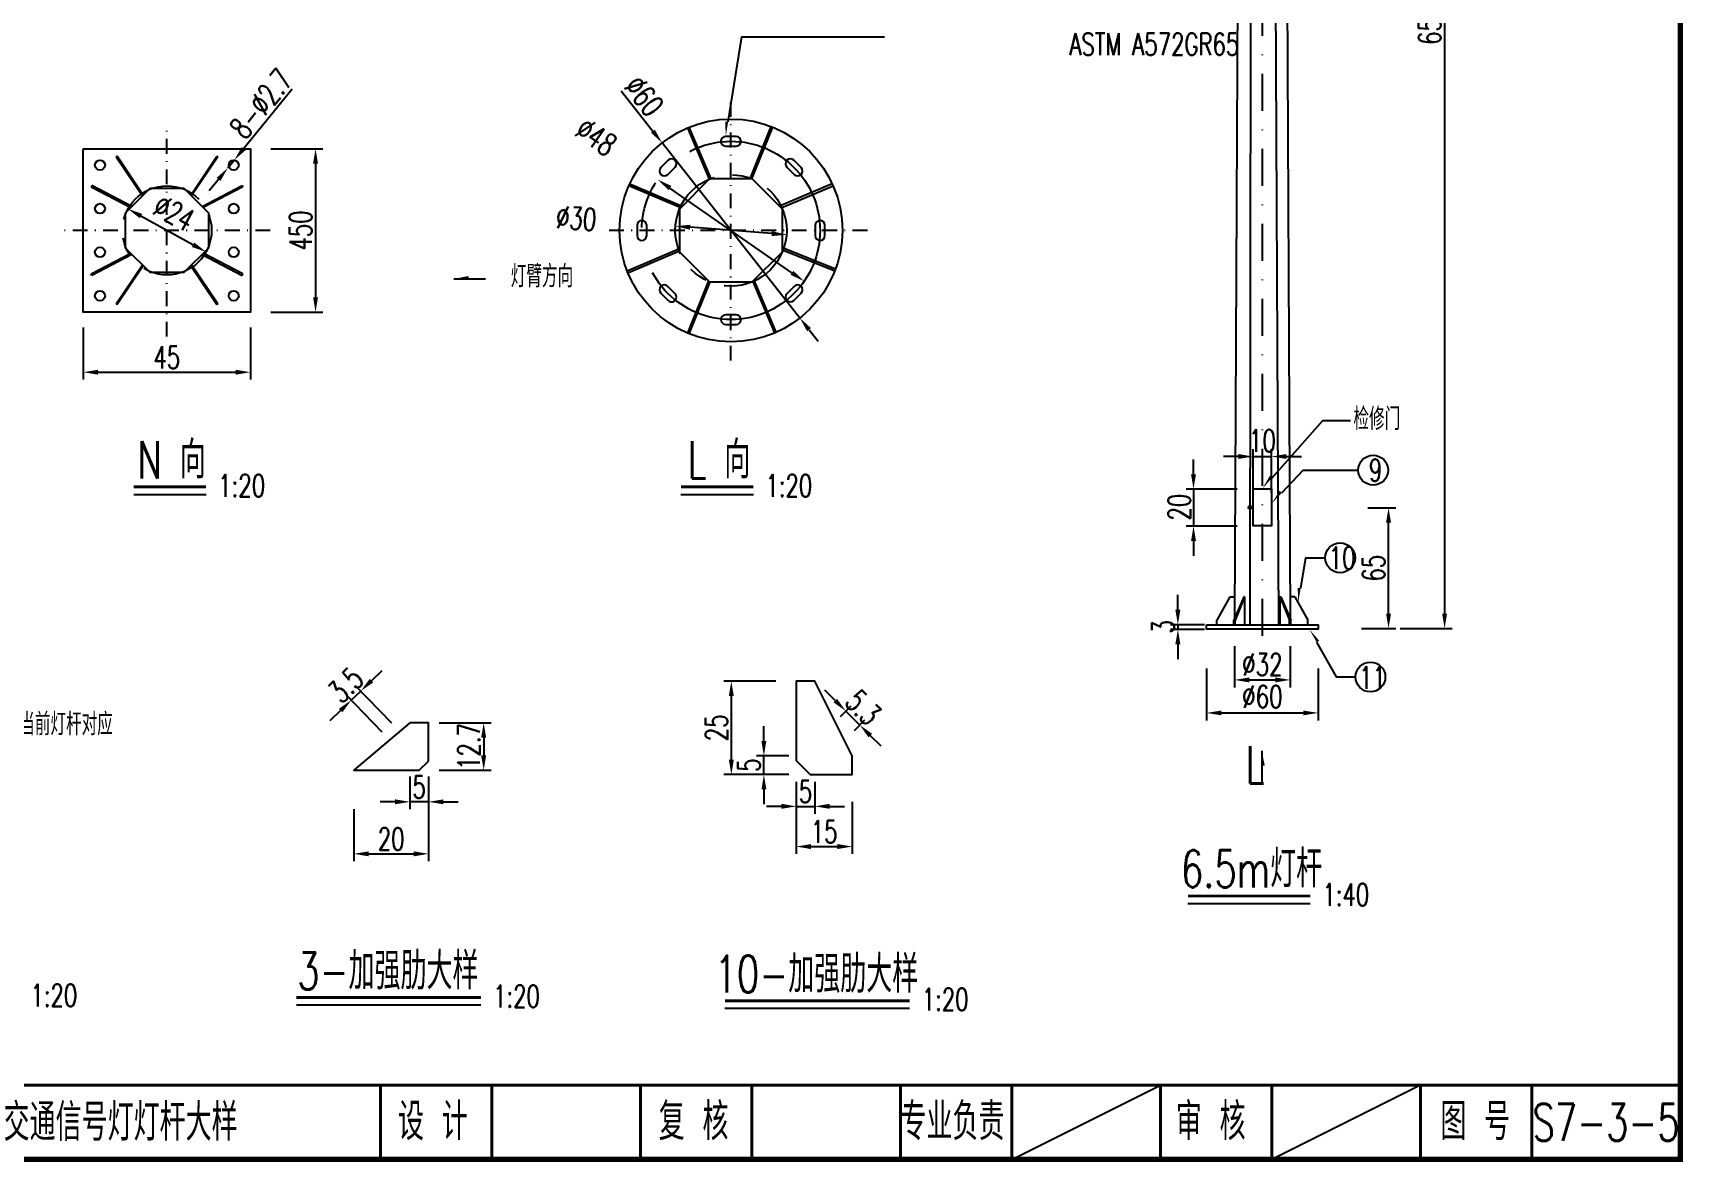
# Model space of a CAD drawing. Extents: x 12342 to 271026, y -9164 to -8044.
# Drawn here: x 13458.1 to 13680.3, y -8854.9 to -8702.9 of the extents above; entities that cross this region are included whole.
import ezdxf
from ezdxf.enums import TextEntityAlignment as Align

# ---------------------------------------------------------------- set-up
doc = ezdxf.new("R2010")
doc.units = 0
doc.header["$LTSCALE"] = 2
doc.header["$PDMODE"] = 32
doc.header["$PDSIZE"] = 0.3
for name, pattern in [('CENTER', [50.8, 31.75, -6.35, 6.35, -6.35]), ('CENTERX2', [4, 2.5, -0.5, 0.5, -0.5]), ('DASHDOT', [1, 0.5, -0.25, 0, -0.25]), ('DASHED', [0.75, 0.5, -0.25])]:
    doc.linetypes.add(name, pattern=pattern)
doc.layers.get('0').update_dxf_attribs({"linetype": 'CONTINUOUS'})
doc.layers.get('DEFPOINTS').update_dxf_attribs({"linetype": 'CONTINUOUS'})
for name, color, linetype in [('1', 251, 'DASHED'), ('1111111111', 7, 'CONTINUOUS'), ('DIM', 3, 'CONTINUOUS'), ('中线', 2, 'CENTERX2'), ('图层1', 7, 'CONTINUOUS'), ('图框', 7, 'CONTINUOUS'), ('尺寸标注', 4, 'CONTINUOUS'), ('文字', 7, 'CONTINUOUS'), ('边线', 7, 'CONTINUOUS')]:
    doc.layers.add(name, color=color, linetype=linetype)
doc.styles.get("Standard").update_dxf_attribs({"font": 'simplex1.shx', "width": 0.7, "bigfont": 'hztxt.shx'})
doc.dimstyles.new('1：20', dxfattribs={"dimtxt": 3, "dimasz": 2, "dimexe": 1, "dimexo": 1, "dimgap": 0.5, "dimtad": 1, "dimlfac": 2, "dimrnd": 0.0095, "dimdsep": 46, "dimtxsty": 'Standard', "dimcen": 0.09, "dimclrd": 256, "dimclre": 256, "dimclrt": 256, "dimadec": 0, "dimazin": 0, "dimtfac": 1, "dimtix": 1, "dimtmove": 2, "dimatfit": 3, "dimfxl": 0, "dimtolj": 1, "dimtzin": 0, "dimarcsym": 0})
doc.dimstyles.get("Standard").update_dxf_attribs({"dimtxt": 2, "dimasz": 2, "dimexe": 1, "dimexo": 2.5, "dimgap": 0, "dimtad": 1, "dimdec": 3, "dimlfac": 4, "dimzin": 13, "dimdsep": 46, "dimtxsty": 'Standard', "dimblk": 'DIM', "dimcen": -0.09, "dimclrd": 256, "dimclre": 256, "dimclrt": 7, "dimaunit": 1, "dimadec": 0, "dimazin": 0, "dimtfac": 0.0005, "dimtdec": 3, "dimtix": 1, "dimtmove": 2, "dimatfit": 3, "dimldrblk": 'DIM', "dimfxl": 0, "dimtolj": 1, "dimtzin": 13, "dimarcsym": 0})
doc.dimstyles.new('比例1：40', dxfattribs={"dimtxt": 3, "dimasz": 2, "dimexe": 1, "dimexo": 1, "dimgap": 0.5, "dimtad": 1, "dimdec": 0, "dimlfac": 4, "dimzin": 13, "dimdsep": 46, "dimtxsty": 'Standard', "dimcen": -0.09, "dimclrd": 256, "dimclre": 256, "dimclrt": 256, "dimaunit": 1, "dimadec": 0, "dimazin": 0, "dimtfac": 0.0005, "dimtdec": 0, "dimtix": 1, "dimtmove": 2, "dimatfit": 3, "dimfxl": 0, "dimtolj": 1, "dimtzin": 13, "dimarcsym": 0})

# ---------------------------------------------------------------- blocks, each defined once
blk = doc.blocks.new('series')
at = {"width": 0.75}
for tag, height, p in [('页码', 4, (-35, -19)), ('图名', 5, (-220, -282)), ('图号', 5, (-20, -282))]:
    blk.add_attdef(tag, text='', height=height, dxfattribs=at).set_placement(p, align=Align.MIDDLE_CENTER)
blk = doc.blocks.new('*D716')
at = {"layer": 'DEFPOINTS', "color": 0}
for p in [(13623.64, -8618.96), (13601.55, -8624.29), (13621.91, -8624.29), (13609.85, -8632.43), (13626.72, -8780.84)]:
    blk.add_point(p, dxfattribs=at)
at = {"layer": '尺寸标注', "lineweight": -2}
blk.add_arc((13623.74, -8624.29), 16.1, 187.1238, 263.9676, dxfattribs=at)
at = {"layer": '尺寸标注'}
for points in [[(13607.43, -8626.31), (13608.1, -8626.27), (13607.64, -8624.29)], [(13622.06, -8639.96), (13622.03, -8640.63), (13624.05, -8640.38)]]:
    blk.add_solid(points, dxfattribs=at)
at = {"layer": '尺寸标注', "insert": (13613.87, -8634.35), "char_height": 3, "attachment_point": 5, "rotation": 315.5457}
blk.add_mtext('\\A1;91.5%%d', dxfattribs=at)
blk = doc.blocks.new('*D717')
at = {"layer": 'DEFPOINTS', "color": 0}
for p in [(13631.14, -8620.54), (13633.01, -8783.05), (13648.18, -8783.05)]:
    blk.add_point(p, dxfattribs=at)
at = {"layer": '尺寸标注', "lineweight": -2}
for p, q in [((13642.18, -8620.54), (13649.18, -8620.54)), ((13648.18, -8622.54), (13648.18, -8781.05)), ((13642.18, -8783.05), (13649.18, -8783.05))]:
    blk.add_line(p, q, dxfattribs=at)
at = {"layer": '尺寸标注'}
for points in [[(13647.85, -8622.54), (13648.51, -8622.54), (13648.18, -8620.54)], [(13647.85, -8781.05), (13648.51, -8781.05), (13648.18, -8783.05)]]:
    blk.add_solid(points, dxfattribs=at)
at = {"layer": '尺寸标注', "insert": (13646.18, -8701.8), "char_height": 3, "attachment_point": 5, "rotation": 90}
blk.add_mtext('\\A1;650', dxfattribs=at)
blk = doc.blocks.new('*D718')
at = {"layer": 'DEFPOINTS', "color": 0}
for p in [(13621.23, -8764.29), (13614.37, -8769.29), (13621.23, -8769.29)]:
    blk.add_point(p, dxfattribs=at)
at = {"layer": '尺寸标注', "lineweight": -2}
for p, q in [((13614.37, -8762.29), (13614.37, -8760.29)), ((13620.23, -8764.29), (13613.37, -8764.29)), ((13614.37, -8764.29), (13614.37, -8769.29)), ((13620.23, -8769.29), (13613.37, -8769.29)), ((13614.37, -8771.29), (13614.37, -8773.29))]:
    blk.add_line(p, q, dxfattribs=at)
at = {"layer": '尺寸标注'}
for points in [[(13614.04, -8762.29), (13614.71, -8762.29), (13614.37, -8764.29)], [(13614.04, -8771.29), (13614.71, -8771.29), (13614.37, -8769.29)]]:
    blk.add_solid(points, dxfattribs=at)
at = {"layer": '尺寸标注', "insert": (13612.45, -8766.71), "char_height": 3, "attachment_point": 5, "rotation": 90}
blk.add_mtext('\\A1;20', dxfattribs=at)
blk = doc.blocks.new('*D719')
at = {"layer": 'DEFPOINTS', "color": 0}
for p in [(13619.89, -8784.45), (13627.39, -8784.45), (13627.39, -8789.99)]:
    blk.add_point(p, dxfattribs=at)
at = {"layer": '尺寸标注', "lineweight": -2}
for p, q in [((13619.89, -8785.45), (13619.89, -8790.99)), ((13627.39, -8785.45), (13627.39, -8790.99)), ((13621.89, -8789.99), (13625.39, -8789.99))]:
    blk.add_line(p, q, dxfattribs=at)
at = {"layer": '尺寸标注'}
for points in [[(13621.89, -8789.65), (13621.89, -8790.32), (13619.89, -8789.99)], [(13625.39, -8789.65), (13625.39, -8790.32), (13627.39, -8789.99)]]:
    blk.add_solid(points, dxfattribs=at)
at = {"layer": '尺寸标注', "insert": (13623.64, -8787.91), "char_height": 3, "attachment_point": 5}
blk.add_mtext('\\A1;%%C32', dxfattribs=at)
blk = doc.blocks.new('*D720')
at = {"layer": 'DEFPOINTS', "color": 0}
for p in [(13636.86, -8766.8), (13640.63, -8766.8), (13635.97, -8783.05)]:
    blk.add_point(p, dxfattribs=at)
at = {"layer": '尺寸标注', "lineweight": -2}
for p, q in [((13637.86, -8766.8), (13641.63, -8766.8)), ((13640.63, -8781.05), (13640.63, -8768.8)), ((13636.97, -8783.05), (13641.63, -8783.05))]:
    blk.add_line(p, q, dxfattribs=at)
at = {"layer": '尺寸标注'}
for points in [[(13640.3, -8768.8), (13640.96, -8768.8), (13640.63, -8766.8)], [(13640.3, -8781.05), (13640.96, -8781.05), (13640.63, -8783.05)]]:
    blk.add_solid(points, dxfattribs=at)
at = {"layer": '尺寸标注', "insert": (13638.63, -8774.93), "char_height": 3, "attachment_point": 5, "rotation": 90}
blk.add_mtext('\\A1;65', dxfattribs=at)
blk = doc.blocks.new('*D721')
at = {"layer": 'DEFPOINTS', "color": 0}
for p in [(13624.89, -8759.91), (13622.39, -8765.79), (13624.89, -8765.79)]:
    blk.add_point(p, dxfattribs=at)
at = {"layer": '尺寸标注', "lineweight": -2}
for p, q in [((13622.39, -8764.79), (13622.39, -8758.91)), ((13624.89, -8764.79), (13624.89, -8758.91)), ((13620.39, -8759.91), (13618.39, -8759.91)), ((13622.39, -8759.91), (13624.89, -8759.91)), ((13626.89, -8759.91), (13628.89, -8759.91))]:
    blk.add_line(p, q, dxfattribs=at)
at = {"layer": '尺寸标注'}
for points in [[(13620.39, -8759.57), (13620.39, -8760.24), (13622.39, -8759.91)], [(13626.89, -8759.57), (13626.89, -8760.24), (13624.89, -8759.91)]]:
    blk.add_solid(points, dxfattribs=at)
at = {"layer": '尺寸标注', "insert": (13623.64, -8757.79), "char_height": 3, "attachment_point": 5}
blk.add_mtext('\\A1;10', dxfattribs=at)
blk = doc.blocks.new('*D722')
at = {"layer": 'DEFPOINTS', "color": 0}
for p in [(13612.27, -8783.18), (13616.86, -8782.55), (13616.86, -8783.18)]:
    blk.add_point(p, dxfattribs=at)
at = {"layer": '尺寸标注', "lineweight": -2}
for p, q in [((13612.27, -8780.55), (13612.27, -8778.55)), ((13615.86, -8782.55), (13611.27, -8782.55)), ((13615.86, -8783.18), (13611.27, -8783.18)), ((13612.27, -8782.55), (13612.27, -8783.18)), ((13612.27, -8785.18), (13612.27, -8787.18))]:
    blk.add_line(p, q, dxfattribs=at)
at = {"layer": '尺寸标注'}
for points in [[(13611.93, -8780.55), (13612.6, -8780.55), (13612.27, -8782.55)], [(13611.93, -8785.18), (13612.6, -8785.18), (13612.27, -8783.18)]]:
    blk.add_solid(points, dxfattribs=at)
at = {"layer": '尺寸标注', "insert": (13610.27, -8782.86), "char_height": 3, "attachment_point": 5, "rotation": 90}
blk.add_mtext('\\A1;3', dxfattribs=at)
blk = doc.blocks.new('*D723')
at = {"layer": 'DEFPOINTS', "color": 0}
for p in [(13616.14, -8784.58), (13631.14, -8784.58), (13631.14, -8794.43)]:
    blk.add_point(p, dxfattribs=at)
at = {"layer": '尺寸标注', "lineweight": -2}
for p, q in [((13616.14, -8788.43), (13616.14, -8795.43)), ((13631.14, -8788.43), (13631.14, -8795.43)), ((13618.14, -8794.43), (13629.14, -8794.43))]:
    blk.add_line(p, q, dxfattribs=at)
at = {"layer": '尺寸标注'}
for points in [[(13618.14, -8794.1), (13618.14, -8794.76), (13616.14, -8794.43)], [(13629.14, -8794.1), (13629.14, -8794.76), (13631.14, -8794.43)]]:
    blk.add_solid(points, dxfattribs=at)
at = {"layer": '尺寸标注', "insert": (13623.64, -8792.24), "char_height": 3, "attachment_point": 5}
blk.add_mtext('\\A1;%%C60', dxfattribs=at)
blk = doc.blocks.new('DIM')
at = {"color": 4}
blk.add_lwpolyline([(-1, -0.1, 0.2, 0, 0), (0, 0, 0, 0, 0)], format="xyseb", dxfattribs=at)
blk = doc.blocks.new('*D728')
at = {"layer": 'DEFPOINTS', "color": 0}
for p in [(13470.92, -8726.57), (13481.43, -8732.36)]:
    blk.add_point(p, dxfattribs=at)
at = {"layer": '尺寸标注', "lineweight": -2}
blk.add_line((13479.67, -8731.4), (13472.67, -8727.53), dxfattribs=at)
at = {"layer": '尺寸标注'}
for points in [[(13472.83, -8727.24), (13472.51, -8727.83), (13470.92, -8726.57)], [(13479.84, -8731.1), (13479.51, -8731.69), (13481.43, -8732.36)]]:
    blk.add_solid(points, dxfattribs=at)
at = {"layer": '尺寸标注', "insert": (13477.13, -8727.1), "char_height": 3, "attachment_point": 5, "rotation": 331.1328}
blk.add_mtext('\\A1;∅24', dxfattribs=at)
blk = doc.blocks.new('*D761')
at = {"layer": 'DEFPOINTS', "color": 0}
for p in [(13487.4, -8718.47), (13487.4, -8740.47), (13496.17, -8740.47)]:
    blk.add_point(p, dxfattribs=at)
at = {"layer": '尺寸标注', "lineweight": -2}
for p, q in [((13490.17, -8718.47), (13497.17, -8718.47)), ((13496.17, -8720.47), (13496.17, -8738.47)), ((13490.17, -8740.47), (13497.17, -8740.47))]:
    blk.add_line(p, q, dxfattribs=at)
at = {"layer": '尺寸标注'}
for points in [[(13495.84, -8720.47), (13496.5, -8720.47), (13496.17, -8718.47)], [(13495.84, -8738.47), (13496.5, -8738.47), (13496.17, -8740.47)]]:
    blk.add_solid(points, dxfattribs=at)
at = {"layer": '尺寸标注', "insert": (13494.17, -8729.47), "char_height": 3, "attachment_point": 5, "rotation": 90}
blk.add_mtext('\\A1;450', dxfattribs=at)
blk = doc.blocks.new('*D762')
at = {"layer": 'DEFPOINTS', "color": 0}
for p in [(13464.9, -8740.47), (13487.4, -8740.47), (13487.4, -8748.56)]:
    blk.add_point(p, dxfattribs=at)
at = {"layer": '尺寸标注', "lineweight": -2}
for p, q in [((13464.9, -8742.56), (13464.9, -8749.56)), ((13487.4, -8742.56), (13487.4, -8749.56)), ((13466.9, -8748.56), (13485.4, -8748.56))]:
    blk.add_line(p, q, dxfattribs=at)
at = {"layer": '尺寸标注'}
for points in [[(13466.9, -8748.23), (13466.9, -8748.89), (13464.9, -8748.56)], [(13485.4, -8748.23), (13485.4, -8748.89), (13487.4, -8748.56)]]:
    blk.add_solid(points, dxfattribs=at)
at = {"layer": '尺寸标注', "insert": (13476.15, -8746.56), "char_height": 3, "attachment_point": 5}
blk.add_mtext('\\A1;45', dxfattribs=at)
blk = doc.blocks.new('*D733')
at = {"layer": 'DEFPOINTS', "color": 0}
for p in [(13542.24, -8722.62), (13561.96, -8736.31)]:
    blk.add_point(p, dxfattribs=at)
at = {"layer": '尺寸标注', "lineweight": -2}
blk.add_line((13560.31, -8735.17), (13543.89, -8723.76), dxfattribs=at)
at = {"layer": '尺寸标注'}
for points in [[(13544.08, -8723.49), (13543.7, -8724.04), (13542.24, -8722.62)], [(13560.5, -8734.9), (13560.12, -8735.45), (13561.96, -8736.31)]]:
    blk.add_solid(points, dxfattribs=at)
at = {"layer": '尺寸标注', "insert": (13533.96, -8716.87), "char_height": 3, "attachment_point": 5, "rotation": 325.2208}
blk.add_mtext('\\A1;∅48', dxfattribs=at)
blk = doc.blocks.new('*D734')
at = {"layer": 'DEFPOINTS', "color": 0}
for p in [(13542.83, -8717.68), (13561.37, -8741.26)]:
    blk.add_point(p, dxfattribs=at)
at = {"layer": '尺寸标注', "lineweight": -2}
for p, q in [((13537.31, -8710.67), (13541.59, -8716.11)), ((13561.37, -8741.26), (13542.83, -8717.68)), ((13562.61, -8742.83), (13563.85, -8744.4))]:
    blk.add_line(p, q, dxfattribs=at)
at = {"layer": '尺寸标注'}
for points in [[(13541.85, -8715.9), (13541.33, -8716.31), (13542.83, -8717.68)], [(13562.87, -8742.62), (13562.35, -8743.04), (13561.37, -8741.26)]]:
    blk.add_solid(points, dxfattribs=at)
at = {"layer": '尺寸标注', "insert": (13540.4, -8711.37), "char_height": 3, "attachment_point": 5, "rotation": 308.1904}
blk.add_mtext('\\A1;∅60', dxfattribs=at)
blk = doc.blocks.new('*D735')
at = {"layer": 'DEFPOINTS', "color": 0}
for p in [(13544.62, -8728.89), (13559.58, -8730.05)]:
    blk.add_point(p, dxfattribs=at)
at = {"layer": '尺寸标注', "lineweight": -2}
blk.add_line((13557.58, -8729.89), (13546.62, -8729.04), dxfattribs=at)
at = {"layer": '尺寸标注'}
for points in [[(13546.64, -8728.71), (13546.59, -8729.38), (13544.62, -8728.89)], [(13557.61, -8729.56), (13557.56, -8730.23), (13559.58, -8730.05)]]:
    blk.add_solid(points, dxfattribs=at)
at = {"layer": '尺寸标注', "insert": (13531.27, -8727.85), "char_height": 3, "attachment_point": 5, "rotation": 355.5627}
blk.add_mtext('\\A1;∅30', dxfattribs=at)
blk = doc.blocks.new('*D736')
at = {"layer": 'DEFPOINTS', "color": 0}
for p in [(13484.38, -8721.04), (13485.23, -8720)]:
    blk.add_point(p, dxfattribs=at)
at = {"layer": '尺寸标注', "lineweight": -2}
for p, q in [((13493.04, -8710.43), (13486.5, -8718.45)), ((13484.38, -8721.04), (13485.23, -8720)), ((13483.11, -8722.59), (13481.85, -8724.14))]:
    blk.add_line(p, q, dxfattribs=at)
at = {"layer": '尺寸标注'}
for points in [[(13486.24, -8718.24), (13486.75, -8718.66), (13485.23, -8720)], [(13482.86, -8722.38), (13483.37, -8722.8), (13484.38, -8721.04)]]:
    blk.add_solid(points, dxfattribs=at)
at = {"layer": '尺寸标注', "insert": (13488.85, -8712.4), "char_height": 3, "attachment_point": 5, "rotation": 50.7729}
blk.add_mtext('\\A1;8-∅2.7', dxfattribs=at)
blk = doc.blocks.new('*D754')
at = {"layer": 'DEFPOINTS', "color": 0}
for p in [(13511.38, -8803.51), (13501.33, -8805.6), (13511.38, -8813.4)]:
    blk.add_point(p, dxfattribs=at)
at = {"layer": '尺寸标注', "lineweight": -2}
for p, q in [((13501.33, -8807.4), (13501.33, -8814.4)), ((13511.38, -8807.4), (13511.38, -8814.4)), ((13503.33, -8813.4), (13509.38, -8813.4))]:
    blk.add_line(p, q, dxfattribs=at)
at = {"layer": '尺寸标注'}
for points in [[(13503.33, -8813.07), (13503.33, -8813.74), (13501.33, -8813.4)], [(13509.38, -8813.07), (13509.38, -8813.74), (13511.38, -8813.4)]]:
    blk.add_solid(points, dxfattribs=at)
at = {"layer": '尺寸标注', "insert": (13506.36, -8811.4), "char_height": 3, "attachment_point": 5}
blk.add_mtext('\\A1;20', dxfattribs=at)
blk = doc.blocks.new('*D755')
at = {"layer": 'DEFPOINTS', "color": 0}
for p in [(13510.13, -8795.76), (13510.13, -8802.14), (13518.81, -8802.14)]:
    blk.add_point(p, dxfattribs=at)
at = {"layer": '尺寸标注', "lineweight": -2}
for p, q in [((13512.81, -8795.76), (13519.81, -8795.76)), ((13518.81, -8797.76), (13518.81, -8800.14)), ((13512.81, -8802.14), (13519.81, -8802.14))]:
    blk.add_line(p, q, dxfattribs=at)
at = {"layer": '尺寸标注'}
for points in [[(13518.47, -8797.76), (13519.14, -8797.76), (13518.81, -8795.76)], [(13518.47, -8800.14), (13519.14, -8800.14), (13518.81, -8802.14)]]:
    blk.add_solid(points, dxfattribs=at)
at = {"layer": '尺寸标注', "insert": (13516.81, -8798.95), "char_height": 3, "attachment_point": 5, "rotation": 90}
blk.add_mtext('\\A1;12.7', dxfattribs=at)
blk = doc.blocks.new('*D767')
at = {"layer": 'DEFPOINTS', "color": 0}
for p in [(13502.26, -8791.48), (13511.38, -8800.9), (13510.11, -8802.14)]:
    blk.add_point(p, dxfattribs=at)
at = {"layer": '尺寸标注', "lineweight": -2}
for p, q in [((13503.69, -8790.09), (13505.13, -8788.7)), ((13505.16, -8797.03), (13500.29, -8792)), ((13500.98, -8792.72), (13502.26, -8791.48)), ((13506.43, -8795.79), (13501.56, -8790.77)), ((13499.55, -8794.11), (13498.11, -8795.5))]:
    blk.add_line(p, q, dxfattribs=at)
at = {"layer": '尺寸标注'}
for points in [[(13503.46, -8789.85), (13503.93, -8790.33), (13502.26, -8791.48)], [(13499.31, -8793.87), (13499.78, -8794.35), (13500.98, -8792.72)]]:
    blk.add_solid(points, dxfattribs=at)
at = {"layer": '尺寸标注', "insert": (13500.23, -8790.67), "char_height": 3, "attachment_point": 5, "rotation": 44.0906}
blk.add_mtext('\\A1;3.5', dxfattribs=at)
blk = doc.blocks.new('*D768')
at = {"layer": 'DEFPOINTS', "color": 0}
for p in [(13560.89, -8797.09), (13568.43, -8801.47), (13568.43, -8812.42)]:
    blk.add_point(p, dxfattribs=at)
at = {"layer": '尺寸标注', "lineweight": -2}
for p, q in [((13560.89, -8806.42), (13560.89, -8813.42)), ((13568.43, -8806.42), (13568.43, -8813.42)), ((13562.89, -8812.42), (13566.43, -8812.42))]:
    blk.add_line(p, q, dxfattribs=at)
at = {"layer": '尺寸标注'}
for points in [[(13562.89, -8812.09), (13562.89, -8812.76), (13560.89, -8812.42)], [(13566.43, -8812.09), (13566.43, -8812.76), (13568.43, -8812.42)]]:
    blk.add_solid(points, dxfattribs=at)
at = {"layer": '尺寸标注', "insert": (13564.66, -8810.42), "char_height": 3, "attachment_point": 5}
blk.add_mtext('\\A1;15', dxfattribs=at)
blk = doc.blocks.new('*D769')
at = {"layer": 'DEFPOINTS', "color": 0}
for p in [(13560.89, -8802.73), (13563.39, -8802.73), (13563.39, -8807.01)]:
    blk.add_point(p, dxfattribs=at)
at = {"layer": '尺寸标注', "lineweight": -2}
for p, q in [((13560.89, -8803.73), (13560.89, -8808.01)), ((13563.39, -8803.73), (13563.39, -8808.01)), ((13558.89, -8807.01), (13556.89, -8807.01)), ((13560.89, -8807.01), (13563.39, -8807.01)), ((13565.39, -8807.01), (13567.39, -8807.01))]:
    blk.add_line(p, q, dxfattribs=at)
at = {"layer": '尺寸标注'}
for points in [[(13558.89, -8806.67), (13558.89, -8807.34), (13560.89, -8807.01)], [(13565.39, -8806.67), (13565.39, -8807.34), (13563.39, -8807.01)]]:
    blk.add_solid(points, dxfattribs=at)
at = {"layer": '尺寸标注', "insert": (13562.14, -8805.01), "char_height": 3, "attachment_point": 5}
blk.add_mtext('\\A1;5', dxfattribs=at)
blk = doc.blocks.new('*D756')
at = {"layer": 'DEFPOINTS', "color": 0}
for p in [(13556.53, -8800.23), (13560.89, -8800.23), (13560.87, -8802.73)]:
    blk.add_point(p, dxfattribs=at)
at = {"layer": '尺寸标注', "lineweight": -2}
for p, q in [((13556.53, -8798.23), (13556.53, -8796.23)), ((13559.89, -8800.23), (13555.53, -8800.23)), ((13556.53, -8802.73), (13556.53, -8800.23)), ((13559.87, -8802.73), (13555.53, -8802.73)), ((13556.53, -8804.73), (13556.53, -8806.73))]:
    blk.add_line(p, q, dxfattribs=at)
at = {"layer": '尺寸标注'}
for points in [[(13556.2, -8798.23), (13556.86, -8798.23), (13556.53, -8800.23)], [(13556.2, -8804.73), (13556.86, -8804.73), (13556.53, -8802.73)]]:
    blk.add_solid(points, dxfattribs=at)
at = {"layer": '尺寸标注', "insert": (13554.53, -8801.48), "char_height": 3, "attachment_point": 5, "rotation": 90}
blk.add_mtext('\\A1;5', dxfattribs=at)
blk = doc.blocks.new('*D770')
at = {"layer": 'DEFPOINTS', "color": 0}
for p in [(13552.15, -8790.16), (13562.15, -8790.16), (13562.77, -8802.73)]:
    blk.add_point(p, dxfattribs=at)
at = {"layer": '尺寸标注', "lineweight": -2}
for p, q in [((13558.15, -8790.16), (13551.15, -8790.16)), ((13552.15, -8800.73), (13552.15, -8792.16)), ((13558.15, -8802.73), (13551.15, -8802.73))]:
    blk.add_line(p, q, dxfattribs=at)
at = {"layer": '尺寸标注'}
for points in [[(13551.81, -8792.16), (13552.48, -8792.16), (13552.15, -8790.16)], [(13551.81, -8800.73), (13552.48, -8800.73), (13552.15, -8802.73)]]:
    blk.add_solid(points, dxfattribs=at)
at = {"layer": '尺寸标注', "insert": (13550.15, -8796.44), "char_height": 3, "attachment_point": 5, "rotation": 90}
blk.add_mtext('\\A1;25', dxfattribs=at)
blk = doc.blocks.new('*D771')
at = {"layer": 'DEFPOINTS', "color": 0}
for p in [(13566.13, -8795.61), (13569.44, -8796.06), (13568, -8797.49)]:
    blk.add_point(p, dxfattribs=at)
at = {"layer": '尺寸标注', "lineweight": -2}
for p, q in [((13566.15, -8792.77), (13564.73, -8791.35)), ((13566.84, -8794.9), (13568.27, -8793.47)), ((13567.56, -8794.18), (13569.44, -8796.06)), ((13568.71, -8796.78), (13570.14, -8795.35)), ((13570.85, -8797.47), (13572.26, -8798.88))]:
    blk.add_line(p, q, dxfattribs=at)
at = {"layer": '尺寸标注'}
for points in [[(13566.38, -8792.53), (13565.91, -8793), (13567.56, -8794.18)], [(13571.09, -8797.23), (13570.61, -8797.71), (13569.44, -8796.06)]]:
    blk.add_solid(points, dxfattribs=at)
at = {"layer": '尺寸标注', "insert": (13569.91, -8793.7), "char_height": 3, "attachment_point": 5, "rotation": 315}
blk.add_mtext('\\A1;5.3', dxfattribs=at)
blk = doc.blocks.new('*D759')
at = {"layer": 'DEFPOINTS', "color": 0}
for p in [(13508.88, -8802.01), (13511.38, -8802.01), (13508.88, -8806.4)]:
    blk.add_point(p, dxfattribs=at)
at = {"layer": '尺寸标注', "lineweight": -2}
for p, q in [((13508.88, -8803.01), (13508.88, -8807.4)), ((13511.38, -8803.01), (13511.38, -8807.4)), ((13506.88, -8806.4), (13504.88, -8806.4)), ((13511.38, -8806.4), (13508.88, -8806.4)), ((13513.38, -8806.4), (13515.38, -8806.4))]:
    blk.add_line(p, q, dxfattribs=at)
at = {"layer": '尺寸标注'}
for points in [[(13506.88, -8806.07), (13506.88, -8806.73), (13508.88, -8806.4)], [(13513.38, -8806.07), (13513.38, -8806.73), (13511.38, -8806.4)]]:
    blk.add_solid(points, dxfattribs=at)
at = {"layer": '尺寸标注', "insert": (13510.13, -8804.4), "char_height": 3, "attachment_point": 5}
blk.add_mtext('\\A1;5', dxfattribs=at)

msp = doc.modelspace()

# ---------------------------------------------------------------- linework, layer by layer
at = {"layer": '1', "color": 1, "linetype": 'Continuous', "lineweight": 25}
for points in [[(13562.765462, -8802.725926), (13568.430356, -8802.725926), (13568.430356, -8800.212628), (13563.40376, -8790.159436), (13560.890462, -8790.159436), (13560.890462, -8800.850926), (13562.765462, -8802.725926)], [(13511.383622, -8800.904702), (13511.383622, -8795.758426), (13508.870324, -8795.758426), (13501.33043, -8802.141404), (13510.107026, -8802.141404), (13511.383622, -8800.904702)]]:
    msp.add_lwpolyline(points, dxfattribs=at)
at = {"layer": '1111111111', "color": 1}
msp.add_circle((13621.98364, -8766.752534), 0.2, dxfattribs=at)
at = {"layer": 'DIM'}
for p, q in [((13469.31979, -8719.568573), (13472.858872, -8724.830015)), ((13472.970236, -8724.718651), (13469.448038, -8719.482308)), ((13479.373001, -8724.718651), (13482.8952, -8719.482308)), ((13483.023447, -8719.568573), (13479.484366, -8724.830015)), ((13471.454889, -8726.233998), (13466.068119, -8723.4139)), ((13480.888349, -8726.233998), (13486.275119, -8723.4139)), ((13465.961927, -8723.616742), (13471.285259, -8726.403628)), ((13486.381311, -8723.616742), (13481.057979, -8726.403628)), ((13465.961927, -8735.320405), (13471.285259, -8732.533518)), ((13471.454889, -8732.703148), (13466.068119, -8735.523246)), ((13469.31979, -8739.368573), (13472.858872, -8734.107131)), ((13472.970236, -8734.218496), (13469.448038, -8739.454838)), ((13479.373001, -8734.218496), (13482.8952, -8739.454838)), ((13483.023447, -8739.368573), (13479.484366, -8734.107131)), ((13480.888349, -8732.703148), (13486.275119, -8735.523246)), ((13486.381311, -8735.320405), (13481.057979, -8732.533518))]:
    msp.add_line(p, q, dxfattribs=at)
at = {"layer": '中线', "linetype": 'DASHDOT', "ltscale": 5}
msp.add_line((13623.636925, -8607.371324), (13623.636925, -8785.29171), dxfattribs=at)
at = {"layer": '中线', "linetype": 'DASHDOT', "ltscale": 2}
for p, q in [((13552.100447, -8746.985391), (13552.100447, -8711.29317)), ((13476.150119, -8743.753688), (13476.150119, -8715.071095)), ((13490.072477, -8729.468573), (13461.541838, -8729.468573)), ((13570.482639, -8729.468573), (13535.11363, -8729.468573))]:
    msp.add_line(p, q, dxfattribs=at)
at = {"layer": '图层1', "color": 4}
for points in [[(13551.71931, -8714.844155), (13553.56547, -8703.412633), (13572.754344, -8703.412633)], [(13624.961021, -8762.759558), (13631.774081, -8755.046936), (13635.489585, -8755.046936)], [(13626.257197, -8764.797936), (13629.125048, -8761.748927), (13636.556056, -8761.748927)], [(13628.801207, -8777.654825), (13629.508936, -8773.544646), (13632.103709, -8773.544646)], [(13630.95238, -8784.918078), (13633.58722, -8789.590876), (13636.181994, -8789.590876)]]:
    msp.add_lwpolyline(points, dxfattribs=at)
at = {"layer": '图层1'}
for centre in [(13638.562222, -8761.748927), (13634.109875, -8773.544646), (13638.18816, -8789.590876)]:
    msp.add_circle(centre, 2.006166, dxfattribs=at)
at = {"layer": '图框', "linetype": 'Continuous'}
msp.add_line((13589.923771, -8854.543704), (13609.923771, -8844.543704), dxfattribs=at)
at = {"layer": '图框'}
msp.add_line((13644.923771, -8844.543704), (13624.923771, -8854.543704), dxfattribs=at)
for points, const_width in [([(13679.923771, -8577.543704), (13299.923771, -8577.543704), (13299.923771, -8854.543704), (13679.923771, -8854.543704), (13679.923771, -8577.543704)], 0.7), ([(13299.923771, -8844.543704), (13679.923771, -8844.543704)], 0.4), ([(13504.923771, -8854.543704), (13504.923771, -8844.543704)], 0.4), ([(13519.923771, -8854.543704), (13519.923771, -8844.543704)], 0.4), ([(13539.923771, -8854.543704), (13539.923771, -8844.543704)], 0.4), ([(13554.923771, -8854.543704), (13554.923771, -8844.543704)], 0.4), ([(13574.923771, -8854.543704), (13574.923771, -8844.543704)], 0.4), ([(13574.923771, -8854.543704), (13574.923771, -8844.543704)], 0.4), ([(13589.923771, -8854.543704), (13589.923771, -8844.543704)], 0.4), ([(13609.923771, -8854.543704), (13609.923771, -8844.543704)], 0.4), ([(13624.923771, -8854.543704), (13624.923771, -8844.543704)], 0.4), ([(13644.923771, -8854.543704), (13644.923771, -8844.543704)], 0.4), ([(13659.923771, -8854.543704), (13659.923771, -8844.543704)], 0.4)]:
    msp.add_lwpolyline(points, dxfattribs=dict(at, const_width=const_width))
at = {"layer": '文字'}
for p, q in [((13471.691386, -8765.00996), (13481.435487, -8765.00996)), ((13545.368484, -8765.00996), (13555.112585, -8765.00996)), ((13613.619371, -8820.078983), (13630.086093, -8820.078983)), ((13493.59156, -8833.752086), (13518.438945, -8833.752086)), ((13551.28883, -8834.177719), (13576.136215, -8834.177719))]:
    msp.add_line(p, q, dxfattribs=at)
at = {"layer": '文字', "const_width": 0.4}
for points in [[(13471.691386, -8764.00996), (13481.435487, -8764.00996)], [(13545.368484, -8764.00996), (13555.112585, -8764.00996)], [(13613.619371, -8819.078983), (13630.086093, -8819.078983)], [(13493.59156, -8832.752086), (13518.438945, -8832.752086)], [(13551.28883, -8833.177719), (13576.136215, -8833.177719)]]:
    msp.add_lwpolyline(points, dxfattribs=at)
at = {"layer": '边线', "color": 2}
for p, q in [((13626.620548, -8620.800946), (13627.380547, -8781.700674)), ((13620.586177, -8631.546484), (13619.893156, -8781.701018))]:
    msp.add_line(p, q, dxfattribs=at)
at = {"layer": '边线', "color": 3}
for p, q in [((13622.169179, -8628.05021), (13621.941776, -8782.550946)), ((13625.104672, -8628.05021), (13625.832074, -8782.55021)), ((13469.31979, -8719.568573), (13469.448038, -8719.482308)), ((13483.023447, -8719.568573), (13482.8952, -8719.482308)), ((13466.068119, -8723.4139), (13465.961927, -8723.616742)), ((13486.275119, -8723.4139), (13486.381311, -8723.616742)), ((13466.068119, -8735.523246), (13465.961927, -8735.320405)), ((13486.275119, -8735.523246), (13486.381311, -8735.320405)), ((13469.31979, -8739.368573), (13469.448038, -8739.454838)), ((13483.023447, -8739.368573), (13482.8952, -8739.454838)), ((13619.278272, -8778.800946), (13617.511925, -8781.925946)), ((13619.278272, -8778.800946), (13619.906541, -8778.800946)), ((13621.135309, -8778.800813), (13619.796877, -8781.925813)), ((13621.259281, -8778.800813), (13619.973653, -8781.925813)), ((13621.259281, -8778.800813), (13621.135309, -8778.800813)), ((13621.259281, -8778.800813), (13621.259281, -8782.550813)), ((13626.014569, -8778.800813), (13626.138542, -8778.800813)), ((13626.014569, -8778.800813), (13627.300198, -8781.925813)), ((13626.014569, -8778.800813), (13626.014569, -8782.550813)), ((13626.138542, -8778.800813), (13627.476974, -8781.925813)), ((13627.995579, -8778.800946), (13627.366851, -8778.800946)), ((13627.995579, -8778.800946), (13629.761925, -8781.925946)), ((13617.511925, -8782.550946), (13617.511925, -8781.925946)), ((13619.796877, -8782.550813), (13619.796877, -8781.925813)), ((13619.973653, -8781.925813), (13619.796877, -8781.925813)), ((13619.973653, -8782.550813), (13619.973653, -8781.925813)), ((13627.300198, -8781.925813), (13627.476974, -8781.925813)), ((13627.300198, -8782.550813), (13627.300198, -8781.925813)), ((13627.476974, -8782.550813), (13627.476974, -8781.925813)), ((13629.761925, -8782.550946), (13629.761925, -8781.925946))]:
    msp.add_line(p, q, dxfattribs=at)
at = {"layer": '边线', "color": 4}
for p, q in [((13546.242854, -8715.659569), (13549.183202, -8722.586596)), ((13549.434791, -8722.539477), (13546.473818, -8715.56386)), ((13557.488504, -8715.469686), (13554.632123, -8722.539477)), ((13554.901757, -8722.539477), (13557.72107, -8715.561432)), ((13545.357102, -8726.412695), (13538.363443, -8723.444063)), ((13538.465777, -8723.215911), (13545.547762, -8726.222036)), ((13565.735116, -8723.215911), (13558.653131, -8726.222036)), ((13558.843791, -8726.412695), (13565.837451, -8723.444063)), ((13558.843791, -8726.412695), (13565.837451, -8723.444063)), ((13545.17135, -8731.944712), (13538.131221, -8734.93307)), ((13538.224252, -8735.165171), (13545.17135, -8732.216302)), ((13566.163679, -8734.686378), (13559.029543, -8731.804)), ((13559.029543, -8732.073634), (13566.074747, -8734.920081)), ((13549.089817, -8736.257166), (13546.251847, -8743.281389)), ((13546.482873, -8743.376947), (13549.302684, -8736.39767)), ((13555.023281, -8736.344961), (13557.964787, -8743.274714)), ((13558.194075, -8743.175057), (13555.213941, -8736.154301))]:
    msp.add_line(p, q, dxfattribs=at)
at = {"layer": '边线', "color": 2}
for points in [[(13552.800447, -8718.118573, 1), (13552.800447, -8716.818573), (13552.800447, -8716.818573), (13551.400447, -8716.818573, 1), (13551.400447, -8718.118573)], [(13544.569759, -8720.947937, 1), (13543.650521, -8720.028698), (13543.650521, -8720.028698), (13542.660571, -8721.018647, 1), (13543.57981, -8721.937886)], [(13560.621083, -8721.937886, 1), (13561.540322, -8721.018647), (13561.540322, -8721.018647), (13560.550373, -8720.028698, 1), (13559.631134, -8720.947937)], [(13540.750447, -8728.768573, 1), (13539.450447, -8728.768573), (13539.450447, -8728.768573), (13539.450447, -8730.168573, 1), (13540.750447, -8730.168573)], [(13563.450447, -8730.168573, 1), (13564.750447, -8730.168573), (13564.750447, -8730.168573), (13564.750447, -8728.768573, 1), (13563.450447, -8728.768573)], [(13543.57981, -8736.999261, 1), (13542.660571, -8737.918499), (13542.660571, -8737.918499), (13543.650521, -8738.908449, 1), (13544.569759, -8737.98921)], [(13559.631134, -8737.98921, 1), (13560.550373, -8738.908449), (13560.550373, -8738.908449), (13561.540322, -8737.918499, 1), (13560.621083, -8736.999261)], [(13551.400447, -8740.818573, 1), (13551.400447, -8742.118573), (13551.400447, -8742.118573), (13552.800447, -8742.118573, 1), (13552.800447, -8740.818573)]]:
    msp.add_lwpolyline(points, format="xyb", close=True, dxfattribs=at)
at = {"layer": '边线', "color": 1}
msp.add_lwpolyline([(13464.900119, -8718.468573), (13487.400119, -8718.468573), (13487.400119, -8740.468573), (13464.900119, -8740.468573), (13464.900119, -8718.468573)], dxfattribs=at)
at = {"layer": '边线', "color": 3}
for points in [[(13559.029543, -8726.598448), (13554.970572, -8722.539477), (13549.230321, -8722.539477), (13545.17135, -8726.598448), (13545.17135, -8732.338699), (13549.230321, -8736.39767), (13554.970572, -8736.39767), (13559.029543, -8732.338699)], [(13478.499249, -8723.844899), (13473.843988, -8723.844899), (13470.552221, -8727.136666), (13470.552221, -8731.791927), (13473.843988, -8735.083694), (13478.499249, -8735.083694), (13481.791016, -8731.791927), (13481.791016, -8727.136666)]]:
    msp.add_lwpolyline(points, close=True, dxfattribs=at)
at = {"layer": '边线', "color": 2}
msp.add_lwpolyline([(13622.386925, -8764.258481), (13624.886925, -8764.258481), (13624.886925, -8769.258481), (13622.386925, -8769.258481), (13622.386925, -8764.258481)], dxfattribs=at)
at = {"layer": '边线', "color": 3}
msp.add_lwpolyline([(13616.136925, -8782.550946), (13631.136925, -8782.550946), (13631.136925, -8783.175946), (13616.136925, -8783.175946), (13616.136925, -8782.550946)], dxfattribs=at)
at = {"layer": '边线', "color": 1}
msp.add_circle((13552.100447, -8729.468573), 15, dxfattribs=at)
at = {"layer": '边线', "color": 4, "linetype": 'CENTER', "ltscale": 0.5}
msp.add_circle((13552.100447, -8729.468573), 12, dxfattribs=at)
at = {"layer": '边线', "color": 2}
for centre in [(13467.150119, -8720.668573), (13485.150119, -8720.668573), (13467.150119, -8726.533573), (13485.150119, -8726.533573), (13467.150119, -8732.403573), (13485.150119, -8732.403573), (13467.150119, -8738.268573), (13485.150119, -8738.268573)]:
    msp.add_circle(centre, 0.675, dxfattribs=at)
at = {"layer": '边线', "color": 4, "linetype": 'CENTER', "ltscale": 0.2}
for centre, radius in [((13476.171619, -8729.464297), 6), ((13552.100447, -8729.468573), 7.5)]:
    msp.add_circle(centre, radius, dxfattribs=at)

# ---------------------------------------------------------------- block references
at = {"layer": '图层1', "yscale": 2, "zscale": 2}
for p, xscale, rotation in [((13551.400447, -8716.818573), 1.999999999999996, 260.8260942534403), ((13623.636925, -8764.258481), 1.999999999999989, 228.5437504572705), ((13624.886925, -8766.254766), 1.999999999999981, 226.7536953645497), ((13628.461823, -8779.625819), 1.999999999999997, 260.2300870385807), ((13629.970048, -8783.175946), 1.999999999999999, 119.4172529642356)]:
    msp.add_blockref('DIM', p, dxfattribs=dict(at, xscale=xscale, rotation=rotation))
at = {"layer": '图框'}
ref = msp.add_blockref('series', (13689.923771, -8567.543704), dxfattribs=at)
ref.add_attrib('页码', '第  1  页    共  2  页', dxfattribs={"layer": '0', "height": 4, "width": 0.7}).set_placement((13654.923771, -8586.543704), align=Align.MIDDLE_CENTER)
ref.add_attrib('图名', '交通信号灯灯杆大样', dxfattribs={"layer": '0', "height": 5, "width": 0.7}).set_placement((13469.923771, -8849.543704), align=Align.MIDDLE_CENTER)
ref.add_attrib('图号', 'S7-3-5', dxfattribs={"layer": '0', "height": 5, "width": 0.7}).set_placement((13669.923771, -8849.543704), align=Align.MIDDLE_CENTER)

# ---------------------------------------------------------------- texts
at = {"layer": '1111111111', "color": 7, "width": 0.7}
for s, p in [('ASTM A572GR65', (13597.669254, -8705.892071)), ('灯臂方向', (13522.453051, -8737.135546)), ('检修门', (13635.908997, -8756.345177)), ('9', (13637.994906, -8763.248132)), ('10', (13632.566799, -8775.075345)), ('11', (13636.689825, -8791.201124)), ('挖空与当前灯杆对应', (13449.980588, -8797.441501))]:
    msp.add_text(s, height=3, dxfattribs=at).set_placement(p)
at = {"layer": '图框', "width": 0.7}
for s, p in [('设 计', (13511.968437, -8849.449117)), ('复 核', (13547.063254, -8849.449117)), ('专业负责', (13581.913999, -8849.449117)), ('审 核', (13616.687804, -8849.449117)), ('图 号', (13652.306974, -8849.449117))]:
    msp.add_text(s, height=5, dxfattribs=at).set_placement(p, align=Align.MIDDLE_CENTER)
at = {"layer": '文字', "width": 0.7}
for s, height, p in [('N 向', 5, (13476.801638, -8760.354614)), ('L 向', 5, (13550.478736, -8760.354614)), ('1:20', 3, (13486.223353, -8763.832058)), ('1:20', 3, (13559.900451, -8763.832058)), ('6.5m灯杆', 5, (13622.190174, -8815.423637)), ('1:40', 3, (13634.87396, -8818.901081)), ('3-加强肋大样', 5, (13505.912851, -8829.168838)), ('10-加强肋大样', 5, (13563.610121, -8829.594471)), ('1:20', 3, (13460.950472, -8832.462345)), ('1:20', 3, (13523.226812, -8832.574184)), ('1:20', 3, (13580.924082, -8832.999817))]:
    msp.add_text(s, height=height, dxfattribs=at).set_placement(p, align=Align.MIDDLE_CENTER)
msp.add_text('L', height=5, dxfattribs=at).set_placement((13621.412976, -8803.921665))

# ---------------------------------------------------------------- dimensions: what is measured, and where the dimension line sits
at = {"layer": '尺寸标注'}
dim = msp.add_angular_dim_2l(base=(13609.85022, -8632.426225), line1=((13621.91389, -8624.289845), (13601.552485, -8624.289845)), line2=((13623.636925, -8618.961352), (13626.720811, -8780.836352)), text='91.5%%d', dimstyle='比例1：40', dxfattribs=at)
dim.commit()
dim.dimension.update_dxf_attribs({"geometry": '*D716', "text_midpoint": (13613.866399, -8634.351748)})
for base, p1, p2, text, dimstyle, picture, middle in [((13648.17969, -8783.050946), (13631.136925, -8620.544754), (13633.011925, -8783.050946), '650', '比例1：40', '*D717', (13646.17969, -8701.79785)), ((13496.168368, -8740.468573), (13487.400119, -8718.468573), (13487.400119, -8740.468573), '450', '1：20', '*D761', (13494.168368, -8729.468573)), ((13640.629655, -8766.800946), (13635.967931, -8783.050946), (13636.864084, -8766.800946), '65', '比例1：40', '*D720', (13638.629655, -8774.925946)), ((13552.146418, -8790.159436), (13562.765462, -8802.725926), (13562.147111, -8790.159436), '25', '1：20', '*D770', (13550.146418, -8796.442681)), ((13518.805951, -8802.141404), (13510.126973, -8795.758426), (13510.126973, -8802.141404), '12.7', '1：20', '*D755', (13516.805951, -8798.949915))]:
    dim = msp.add_linear_dim(base=base, p1=p1, p2=p2, angle=90, text=text, dimstyle=dimstyle, dxfattribs=at)
    dim.commit()
    dim.dimension.update_dxf_attribs({"geometry": picture, "text_midpoint": middle})
dim = msp.add_diameter_dim_2p(p1=(13484.378155, -8721.044316), p2=(13485.23189, -8719.998545), text='8-∅2.7', dimstyle='1：20', dxfattribs=at)
dim.commit()
dim.dimension.update_dxf_attribs({"geometry": '*D736', "text_midpoint": (13488.852437, -8712.401028)})
dim = msp.add_diameter_dim_2p(p1=(13561.37459, -8741.257987), p2=(13542.826303, -8717.67916), dimstyle='1：20', dxfattribs=at)
dim.commit()
dim.dimension.update_dxf_attribs({"geometry": '*D734', "text_midpoint": (13540.404161, -8711.3653)})
for p1, p2, picture, middle in [((13561.95672, -8736.313563), (13542.244174, -8722.623584), '*D733', (13533.961985, -8716.871765)), ((13559.577967, -8730.048828), (13544.622927, -8728.888319), '*D735', (13531.271686, -8727.852264))]:
    dim = msp.add_diameter_dim_2p(p1=p1, p2=p2, dimstyle='1：20', dxfattribs=at)
    dim.commit()
    dim.dimension.update_dxf_attribs({"geometry": picture, "text_midpoint": middle, "dimtype": 163})
dim = msp.add_diameter_dim_2p(p1=(13481.426066, -8732.360982), p2=(13470.917172, -8726.567611), text='∅24', dimstyle='1：20', dxfattribs=at)
dim.commit()
dim.dimension.update_dxf_attribs({"geometry": '*D728', "text_midpoint": (13477.129528, -8727.09983), "dimtype": 163})
for base, p1, p2, picture, middle in [((13487.400119, -8748.560165), (13464.900119, -8740.468573), (13487.400119, -8740.468573), '*D762', (13476.150119, -8746.560165)), ((13508.883622, -8806.399458), (13511.383622, -8802.007155), (13508.883622, -8802.007155), '*D759', (13510.133622, -8804.399458)), ((13563.390462, -8807.005632), (13560.890462, -8802.725926), (13563.390462, -8802.725926), '*D769', (13562.140462, -8805.005632))]:
    dim = msp.add_linear_dim(base=base, p1=p1, p2=p2, dimstyle='1：20', dxfattribs=at)
    dim.commit()
    dim.dimension.update_dxf_attribs({"geometry": picture, "text_midpoint": middle})
for base, p1, p2, text, picture, middle in [((13624.886925, -8759.907417), (13622.386925, -8765.786002), (13624.886925, -8765.786002), '10', '*D721', (13623.636925, -8757.787108)), ((13631.136925, -8794.431288), (13616.136925, -8784.575259), (13631.136925, -8784.575259), '%%C60', '*D723', (13623.636925, -8792.23552)), ((13627.386925, -8789.985169), (13619.886925, -8784.450259), (13627.386925, -8784.452878), '%%C32', '*D719', (13623.636925, -8787.905747))]:
    dim = msp.add_linear_dim(base=base, p1=p1, p2=p2, text=text, dimstyle='比例1：40', dxfattribs=at)
    dim.commit()
    dim.dimension.update_dxf_attribs({"geometry": picture, "text_midpoint": middle, "dimtype": 160})
dim = msp.add_linear_dim(base=(13614.372713, -8769.286858), p1=(13621.234295, -8764.286858), p2=(13621.234295, -8769.286858), angle=90, dimstyle='比例1：40', dxfattribs=at)
dim.commit()
dim.dimension.update_dxf_attribs({"geometry": '*D718', "text_midpoint": (13612.45191, -8766.709763), "dimtype": 160})
for base, p1, p2, dimstyle, picture, middle in [((13612.2659503134, -8783.175946086), (13616.8638573236, -8782.550946086), (13616.8638573236, -8783.175946086), '比例1：40', '*D722', (13610.2659503134, -8782.863446086)), ((13556.529869, -8800.225926), (13560.873868, -8802.725926), (13560.890462, -8800.225926), '1：20', '*D756', (13554.529869, -8801.475926))]:
    dim = msp.add_linear_dim(base=base, p1=p1, p2=p2, angle=90, dimstyle=dimstyle, dxfattribs=at)
    dim.commit()
    dim.dimension.update_dxf_attribs({"geometry": picture, "text_midpoint": middle})
for p1, p2, distance, text, picture, middle in [((13510.107026, -8802.141404), (13511.383622, -8800.904702), 13.115165, '3.5', '*D767', (13500.228265, -8790.666734)), ((13566.129824, -8795.611564), (13568.004824, -8797.486564), 2.024281, '5.3', '*D771', (13569.91292, -8793.703467))]:
    dim = msp.add_aligned_dim(p1=p1, p2=p2, distance=distance, text=text, dimstyle='1：20', dxfattribs=at)
    dim.commit()
    dim.dimension.update_dxf_attribs({"geometry": picture, "text_midpoint": middle})
for base, p1, p2, text, picture, middle in [((13568.430356, -8812.42404), (13560.890462, -8797.087395), (13568.430356, -8801.469277), '15', '*D768', (13564.660409, -8810.42404)), ((13511.383622, -8813.404154), (13501.33043, -8805.595841), (13511.383622, -8803.513956), '20', '*D754', (13506.357026, -8811.404154))]:
    dim = msp.add_linear_dim(base=base, p1=p1, p2=p2, text=text, dimstyle='1：20', dxfattribs=at)
    dim.commit()
    dim.dimension.update_dxf_attribs({"geometry": picture, "text_midpoint": middle})

# ---------------------------------------------------------------- leaders
at = {"layer": '图层1'}
for points in [[(13514.774542, -8736.001746), (13519.05495, -8736.001746)], [(13623.566869, -8799.548071), (13623.566869, -8803.828479)]]:
    msp.add_leader(points, dimstyle='Standard', override={"dimscale": 1}, dxfattribs=at)

doc.saveas('drawing.dxf')
